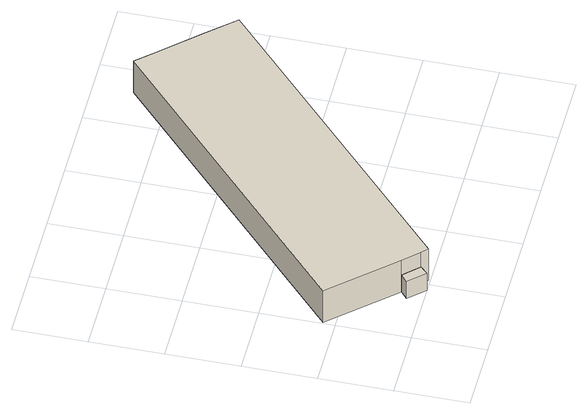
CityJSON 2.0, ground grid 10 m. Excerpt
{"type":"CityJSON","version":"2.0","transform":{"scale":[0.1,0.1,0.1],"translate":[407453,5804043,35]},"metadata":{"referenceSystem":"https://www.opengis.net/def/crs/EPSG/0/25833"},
"CityObjects":{
"building1":{"type":"Building","attributes":{"Gemeindeschluessel":"11000009","BezugspunktDach":"2200","function":"51009_1610","measuredHeight":3,"storeysAboveGround":0},"address":[{"country":"Germany","locality":"Berlin"}],"geometry":[{"type":"Solid","lod":"1","boundaries":[[[[0,1,2,3]],[[4,5,6,7]],[[4,7,3,2]],[[5,4,2,1]],[[6,5,1,0]],[[7,6,0,3]]]]}]},
"building2":{"type":"Building","attributes":{"Gemeindeschluessel":"11000009","BezugspunktDach":"2200","function":"31001_2000","measuredHeight":5.59,"storeysAboveGround":1},"address":[{"country":"Germany","locality":"Berlin","thoroughfareNumber":"99","thoroughfareName":"Godbersenstraße"}],"geometry":[{"type":"Solid","lod":"1","boundaries":[[[[8,9,10,11,12,13,14,15]],[[16,17,18,19,20,5,4,21]],[[16,21,15,14]],[[17,16,14,13]],[[18,17,13,12]],[[19,18,12,11]],[[20,19,11,10]],[[5,20,10,9]],[[4,5,9,8]],[[21,4,8,15]]]]}]},
"building3":{"type":"Building","attributes":{"Gemeindeschluessel":"11000009","BezugspunktDach":"2200","function":"51009_1610","measuredHeight":3.1,"storeysAboveGround":0},"address":[{"country":"Germany","locality":"Berlin"}],"geometry":[{"type":"Solid","lod":"1","boundaries":[[[[22,23,24,25]],[[26,27,18,17]],[[26,17,25,24]],[[27,26,24,23]],[[18,27,23,22]],[[17,18,22,25]]]]}]}
},
"vertices":[
[90,1,40],[100,11,40],[80,32,40],[70,23,40],[80,32,10],[100,11,10],[90,1,10],[70,23,10],
[80,32,66],[100,11,66],[108,3,66],[464,333,66],[428,373,66],[378,427,66],[360,447,66],[3,117,66],[360,447,10],[378,427,10],[428,373,10],[464,333,10],[108,3,10],[3,117,10],
[428,373,41],[442,386,41],[392,441,41],[378,427,41],[392,441,10],[442,386,10]
]}
